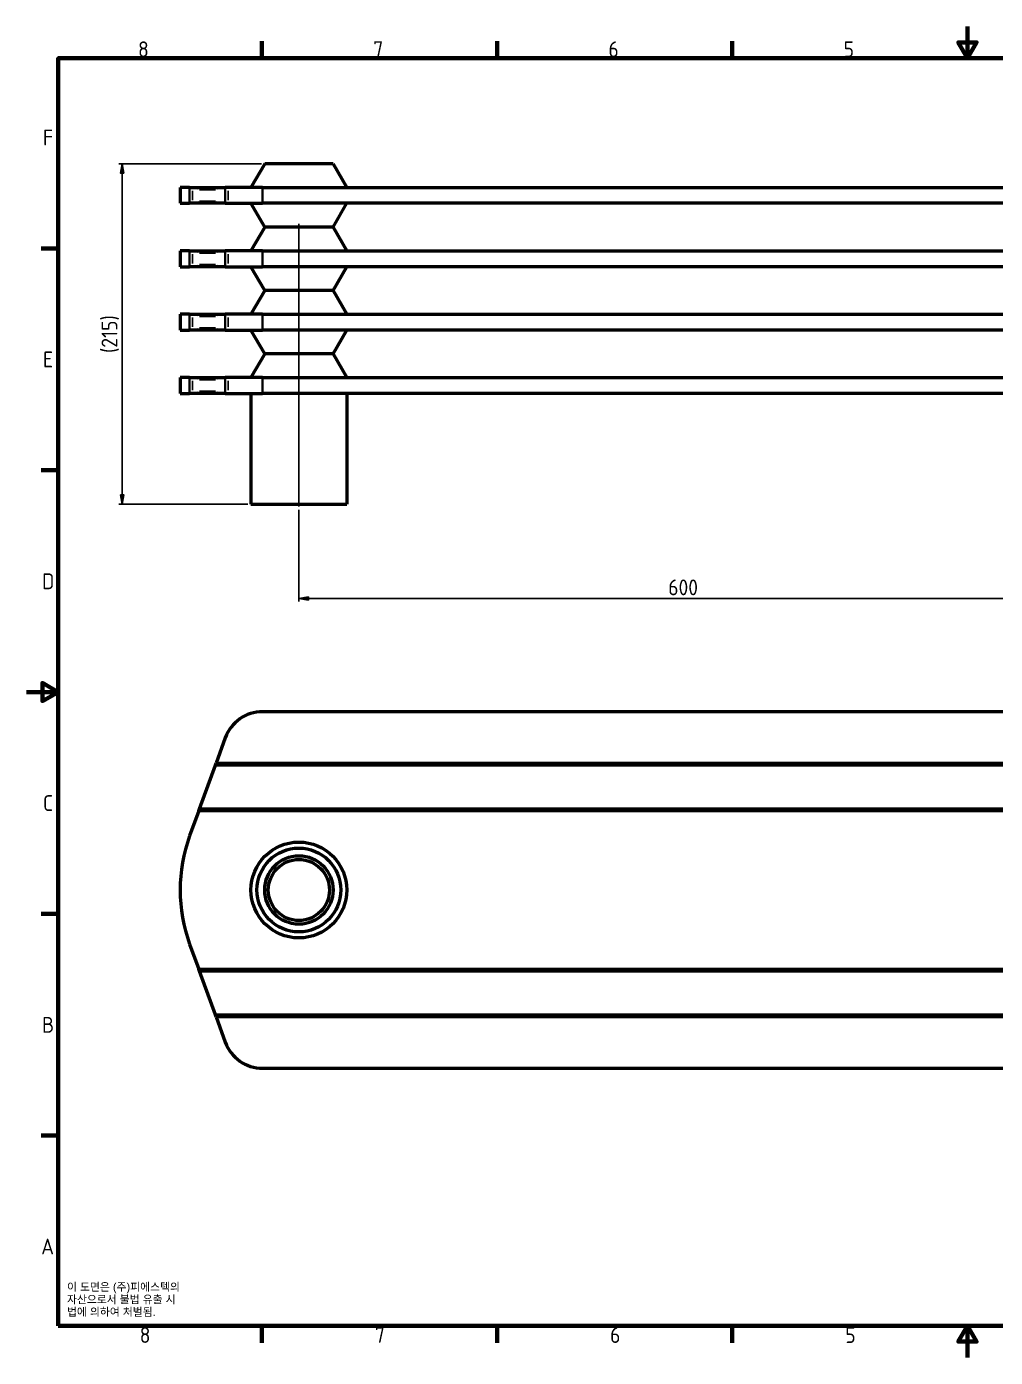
# Model space of a CAD drawing. Header units: millimetres. Extents: x 0 to 1188, y 0 to 840.
# Drawn here: x 0 to 612, y 0 to 840 of the extents above; entities that cross this region are included whole.
import ezdxf

# ---------------------------------------------------------------- set-up
doc = ezdxf.new("R2010")
doc.units = ezdxf.units.MM
doc.header["$LTSCALE"] = 2
doc.linetypes.add('CHAIN', pattern=[0.7087, 0.4724, -0.0591, 0.1181, -0.0591])
doc.linetypes.add('DASHED', pattern=[0.2067, 0.1654, -0.0413])
doc.layers.get('0').update_dxf_attribs({"lineweight": 25})
for name, color, linetype, lineweight, true_color in [('가려진 좁은 것(ISO)', 5, 'DASHED', 25, 0x0000ff), ('가시적인 좁은 것(ISO)', 1, 'Continuous', 35, 0xff0000), ('중심선(ISO)', 1, 'Continuous', 25, 0xff0000)]:
    doc.layers.add(name, color=color, linetype=linetype, lineweight=lineweight, true_color=true_color)
for name, color, linetype, lineweight in [('가시적인 것(ISO)', 7, 'Continuous', 50), ('경계(ISO)', 7, 'Continuous', 70), ('기호(ISO)', 7, 'Continuous', 25), ('치수(ISO)', 7, 'Continuous', 25)]:
    doc.layers.add(name, color=color, linetype=linetype, lineweight=lineweight)
doc.styles.add('ISO Proportional', font='arial.ttf')
doc.styles.add('ISO ProportionalPSTEK', font='isocp.shx')
doc.dimstyles.new('PSTEK', dxfattribs={"dimscale": 2, "dimtxt": 5, "dimasz": 3, "dimexe": 1, "dimexo": 1, "dimgap": 1, "dimtad": 1, "dimrnd": 1e-08, "dimdsep": 46, "dimtxsty": 'ISO ProportionalPSTEK', "dimblk": 'Filled-1', "dimcen": 0.09, "dimdle": 10, "dimclrd": 3, "dimclre": 3, "dimclrt": 1, "dimadec": 1, "dimazin": 2, "dimtfac": 1, "dimtmove": 0, "dimatfit": 3, "dimfxl": 1, "dimtolj": 1, "dimlwd": -1, "dimlwe": -1, "dimarcsym": 0})

# ---------------------------------------------------------------- blocks, each defined once
blk = doc.blocks.new('경계 Default Border')
at = {"layer": '경계(ISO)'}
for p, q in [((74.25, 410), (74.25, 415.4)), ((148.5, 410), (148.5, 415.4)), ((222.75, 410), (222.75, 415.4)), ((10, 350), (4.6, 350)), ((10, 280), (4.6, 280)), ((10, 140), (4.6, 140)), ((10, 70), (4.6, 70)), ((74.25, 10), (74.25, 4.6)), ((148.5, 10), (148.5, 4.6)), ((222.75, 10), (222.75, 4.6))]:
    blk.add_line(p, q, dxfattribs=at)
at = {"layer": '경계(ISO)', "flags": 128}
for points in [[(297, 420), (297, 410), (294.11, 415), (299.89, 415), (297, 410)], [(10, 10), (10, 410), (584, 410), (584, 10), (10, 10)], [(0, 210), (10, 210), (5, 212.89), (5, 207.11), (10, 210)], [(297, 0), (297, 10), (294.11, 5), (299.89, 5), (297, 10)]]:
    blk.add_lwpolyline(points, dxfattribs=at)
at = {"layer": '경계(ISO)', "color": 1, "true_color": 0xff0000, "char_height": 5, "attachment_point": 7, "style": 'ISO ProportionalPSTEK'}
for s, insert in [('8', (35.18, 410.35)), ('7', (109.43, 410.39)), ('6', (183.68, 410.35)), ('5', (257.93, 410.35)), ('F', (5.15, 382.5)), ('E', (5.15, 312.45)), ('D', (4.88, 242.45)), ('C', (5.15, 172.45)), ('B', (4.88, 102.45)), ('A', (4.6, 32.49)), ('8', (35.7, 4.55)), ('7', (109.95, 4.59)), ('6', (184.2, 4.55)), ('5', (258.45, 4.55))]:
    blk.add_mtext(s, dxfattribs=dict(at, insert=insert))
blk = doc.blocks.new('Filled-1')
at = {"color": 0}
for p, q in [((0, 0), (-1, 0.17)), ((-1, 0.17), (-1, -0.17)), ((-1, 0), (0, 0)), ((-1, -0.17), (0, 0))]:
    blk.add_line(p, q, dxfattribs=at)
at = {"color": 0, "flags": 128}
blk.add_lwpolyline([(-1, -0.17), (0, 0), (-1, 0.17), (-1, -0.17)], dxfattribs=at)
at = {"color": 0}
blk.add_solid([(-1, -0.17), (0, 0), (-1, 0.17), (-1, -0.17)], dxfattribs=at)
blk = doc.blocks.new('*D16')
at = {"layer": 'Defpoints', "color": 0, "transparency": 16777216}
for p in [(771.89, 540.3), (171.89, 536.9), (771.89, 479.03)]:
    blk.add_point(p, dxfattribs=at)
at = {"layer": '치수(ISO)', "color": 3, "transparency": 16777216}
for p, q in [((771.89, 538.3), (771.89, 477.03)), ((171.89, 534.9), (171.89, 477.03)), ((177.89, 479.03), (765.89, 479.03))]:
    blk.add_line(p, q, dxfattribs=at)
at = {"layer": '치수(ISO)', "color": 3, "transparency": 16777216, "xscale": 6, "yscale": 6, "zscale": 6, "rotation": 180}
blk.add_blockref('Filled-1', (171.89, 479.03), dxfattribs=at)
at = {"layer": '치수(ISO)', "color": 3, "transparency": 16777216, "xscale": 6, "yscale": 6, "zscale": 6}
blk.add_blockref('Filled-1', (771.89, 479.03), dxfattribs=at)
at = {"layer": '치수(ISO)', "color": 1, "transparency": 16777216, "insert": (405.09, 491.03), "char_height": 10, "attachment_point": 1, "style": 'ISO ProportionalPSTEK'}
blk.add_mtext('\\A1;600', dxfattribs=at)
blk = doc.blocks.new('*D17')
at = {"layer": 'Defpoints', "color": 0, "transparency": 16777216}
for p in [(60.3, 753.47), (150.3, 753.47), (141.64, 538.47)]:
    blk.add_point(p, dxfattribs=at)
at = {"layer": '치수(ISO)', "color": 3, "transparency": 16777216}
for p, q in [((148.3, 753.47), (58.3, 753.47)), ((60.3, 544.47), (60.3, 747.47)), ((139.64, 538.47), (58.3, 538.47))]:
    blk.add_line(p, q, dxfattribs=at)
at = {"layer": '치수(ISO)', "color": 3, "transparency": 16777216, "xscale": 6, "yscale": 6, "zscale": 6}
for p, rotation in [((60.3, 753.47), 90), ((60.3, 538.47), 270)]:
    blk.add_blockref('Filled-1', p, dxfattribs=dict(at, rotation=rotation))
at = {"layer": '치수(ISO)', "color": 1, "transparency": 16777216, "insert": (47.3, 633.97), "char_height": 10, "attachment_point": 1, "rotation": 90, "style": 'ISO ProportionalPSTEK'}
blk.add_mtext('\\A1;(215)', dxfattribs=at)

msp = doc.modelspace()

# ---------------------------------------------------------------- linework, layer by layer
at = {"layer": '가려진 좁은 것(ISO)'}
for p, q in [((104.804, 730.47), (104.804, 736.47)), ((127.315, 730.47), (127.315, 736.47)), ((104.804, 690.47), (104.804, 696.47)), ((127.315, 690.47), (127.315, 696.47)), ((104.804, 650.47), (104.804, 656.47)), ((127.315, 650.47), (127.315, 656.47)), ((104.804, 610.47), (104.804, 616.47)), ((127.315, 610.47), (127.315, 616.47))]:
    msp.add_line(p, q, dxfattribs=at)
at = {"layer": '가시적인 것(ISO)'}
for p, q in [((150.304, 753.47), (141.644, 738.47)), ((193.484, 753.47), (150.304, 753.47)), ((193.484, 753.47), (202.144, 738.47)), ((102.925, 738.47), (96.894, 738.47)), ((96.894, 738.47), (96.894, 728.47)), ((102.925, 738.47), (108.675, 738.47)), ((109.109, 737.47), (108.675, 738.47)), ((108.675, 738.47), (119.594, 738.47)), ((119.16, 737.47), (109.109, 737.47)), ((119.594, 738.47), (119.16, 737.47)), ((119.594, 738.47), (125.436, 738.47)), ((148.928, 738.47), (125.436, 738.47)), ((148.928, 738.47), (794.86, 738.47)), ((96.894, 728.47), (102.925, 728.47)), ((108.675, 728.47), (102.925, 728.47)), ((108.675, 728.47), (109.109, 729.47)), ((119.594, 728.47), (108.675, 728.47)), ((109.109, 729.47), (119.16, 729.47)), ((119.16, 729.47), (119.594, 728.47)), ((125.436, 728.47), (119.594, 728.47)), ((125.436, 728.47), (148.928, 728.47)), ((150.304, 713.47), (141.644, 728.47)), ((794.86, 728.47), (148.928, 728.47)), ((193.484, 713.47), (202.144, 728.47)), ((150.304, 713.47), (141.644, 698.47)), ((193.484, 713.47), (150.304, 713.47)), ((193.484, 713.47), (202.144, 698.47)), ((102.925, 698.47), (96.894, 698.47)), ((96.894, 698.47), (96.894, 688.47)), ((102.925, 698.47), (108.675, 698.47)), ((109.109, 697.47), (108.675, 698.47)), ((108.675, 698.47), (119.594, 698.47)), ((119.16, 697.47), (109.109, 697.47)), ((119.594, 698.47), (119.16, 697.47)), ((119.594, 698.47), (125.436, 698.47)), ((148.928, 698.47), (125.436, 698.47)), ((148.928, 698.47), (794.86, 698.47)), ((108.675, 688.47), (109.109, 689.47)), ((109.109, 689.47), (119.16, 689.47)), ((119.16, 689.47), (119.594, 688.47)), ((96.894, 688.47), (102.925, 688.47)), ((108.675, 688.47), (102.925, 688.47)), ((119.594, 688.47), (108.675, 688.47)), ((125.436, 688.47), (119.594, 688.47)), ((125.436, 688.47), (148.928, 688.47)), ((150.304, 673.47), (141.644, 688.47)), ((794.86, 688.47), (148.928, 688.47)), ((193.484, 673.47), (202.144, 688.47)), ((150.304, 673.47), (141.644, 658.47)), ((193.484, 673.47), (150.304, 673.47)), ((193.484, 673.47), (202.144, 658.47)), ((102.925, 658.47), (96.894, 658.47)), ((96.894, 658.47), (96.894, 648.47)), ((102.925, 658.47), (108.675, 658.47)), ((109.109, 657.47), (108.675, 658.47)), ((108.675, 658.47), (119.594, 658.47)), ((119.16, 657.47), (109.109, 657.47)), ((119.594, 658.47), (119.16, 657.47)), ((119.594, 658.47), (125.436, 658.47)), ((148.928, 658.47), (125.436, 658.47)), ((148.928, 658.47), (794.86, 658.47)), ((96.894, 648.47), (102.925, 648.47)), ((108.675, 648.47), (102.925, 648.47)), ((108.675, 648.47), (109.109, 649.47)), ((119.594, 648.47), (108.675, 648.47)), ((109.109, 649.47), (119.16, 649.47)), ((119.16, 649.47), (119.594, 648.47)), ((125.436, 648.47), (119.594, 648.47)), ((125.436, 648.47), (148.928, 648.47)), ((150.304, 633.47), (141.644, 648.47)), ((794.86, 648.47), (148.928, 648.47)), ((193.484, 633.47), (202.144, 648.47)), ((150.304, 633.47), (141.644, 618.47)), ((193.484, 633.47), (150.304, 633.47)), ((193.484, 633.47), (202.144, 618.47)), ((102.925, 618.47), (96.894, 618.47)), ((96.894, 618.47), (96.894, 608.47)), ((102.925, 618.47), (108.675, 618.47)), ((109.109, 617.47), (108.675, 618.47)), ((108.675, 618.47), (119.594, 618.47)), ((119.16, 617.47), (109.109, 617.47)), ((119.594, 618.47), (119.16, 617.47)), ((119.594, 618.47), (125.436, 618.47)), ((148.928, 618.47), (125.436, 618.47)), ((148.928, 618.47), (794.86, 618.47)), ((96.894, 608.47), (102.925, 608.47)), ((108.675, 608.47), (102.925, 608.47)), ((108.675, 608.47), (109.109, 609.47)), ((119.594, 608.47), (108.675, 608.47)), ((109.109, 609.47), (119.16, 609.47)), ((119.16, 609.47), (119.594, 608.47)), ((125.436, 608.47), (119.594, 608.47)), ((125.436, 608.47), (148.928, 608.47)), ((141.644, 608.47), (141.644, 538.47)), ((794.86, 608.47), (148.928, 608.47)), ((202.144, 608.47), (202.144, 538.47)), ((141.644, 538.47), (202.144, 538.47)), ((794.86, 407.522), (148.928, 407.522)), ((125.436, 391.073), (119.594, 375.022)), ((109.109, 346.214), (119.16, 373.83)), ((119.16, 373.83), (119.594, 375.022)), ((824.628, 373.83), (119.16, 373.83)), ((119.594, 375.022), (824.194, 375.022)), ((108.675, 345.022), (102.925, 329.224)), ((108.675, 345.022), (109.109, 346.214)), ((835.113, 345.022), (108.675, 345.022)), ((109.109, 346.214), (834.68, 346.214)), ((102.925, 260.82), (108.675, 245.022)), ((109.109, 243.83), (108.675, 245.022)), ((108.675, 245.022), (835.113, 245.022)), ((119.16, 216.214), (109.109, 243.83)), ((834.68, 243.83), (109.109, 243.83)), ((119.594, 215.022), (119.16, 216.214)), ((119.16, 216.214), (824.628, 216.214)), ((119.594, 215.022), (125.436, 198.972)), ((824.194, 215.022), (119.594, 215.022)), ((148.928, 182.522), (794.86, 182.522))]:
    msp.add_line(p, q, dxfattribs=at)
for radius in [30.25, 26.45, 21.59, 19.28]:
    msp.add_circle((171.894, 295.022), radius, dxfattribs=at)
for centre, radius, start, end in [((148.928, 382.522), 25, 90, 160), ((196.894, 295.022), 100, 160, 200), ((148.928, 207.522), 25, 200, 270)]:
    msp.add_arc(centre, radius, start, end, dxfattribs=at)
at = {"layer": '가시적인 좁은 것(ISO)'}
for p, q in [((102.925, 728.47), (102.925, 738.47)), ((125.436, 728.47), (125.436, 738.47)), ((148.928, 728.47), (148.928, 738.47)), ((102.925, 688.47), (102.925, 698.47)), ((125.436, 688.47), (125.436, 698.47)), ((148.928, 688.47), (148.928, 698.47)), ((102.925, 648.47), (102.925, 658.47)), ((125.436, 648.47), (125.436, 658.47)), ((148.928, 648.47), (148.928, 658.47)), ((102.925, 608.47), (102.925, 618.47)), ((125.436, 608.47), (125.436, 618.47)), ((148.928, 608.47), (148.928, 618.47))]:
    msp.add_line(p, q, dxfattribs=at)
at = {"layer": '중심선(ISO)', "linetype": 'CHAIN'}
msp.add_line((171.894, 715.47), (171.894, 536.902), dxfattribs=at)

# ---------------------------------------------------------------- block references
at = {"xscale": 2, "yscale": 2, "zscale": 2}
msp.add_blockref('경계 Default Border', (0, 0), dxfattribs=at)

# ---------------------------------------------------------------- texts
at = {"layer": '기호(ISO)', "color": 7, "insert": (25.51, 46.952), "char_height": 5, "width": 78.61221, "attachment_point": 1, "line_spacing_factor": 0.944221, "style": 'ISO Proportional'}
msp.add_mtext('{\\fArial|b0|i0;\\H5.0000;이 도면은 (주)피에스텍의\\P자산으로서 불법 유출 시 \\P법에 의하여 처벌됨.}', dxfattribs=at)

# ---------------------------------------------------------------- dimensions: what is measured, and where the dimension line sits
at = {"layer": '치수(ISO)', "color": 3, "true_color": 0x00ff00}
dim = msp.add_linear_dim(base=(60.304, 753.47), p1=(141.644, 538.47), p2=(150.304, 753.47), angle=90, text='(<>)', dimstyle='PSTEK', override={"dimgap": 1, "dimdec": 2, "dimtol": 0, "dimlim": 0, "dimtp": 0, "dimtm": 0, "dimtdec": 2, "dimtofl": 0, "dimatfit": 1}, dxfattribs=at)
dim.commit()
dim.dimension.update_dxf_attribs({"geometry": '*D17', "text_midpoint": (60.304, 645.97), "dimtype": 160})
dim = msp.add_linear_dim(base=(771.894, 479.026), p1=(171.894, 536.902), p2=(771.894, 540.303), angle=180, dimstyle='PSTEK', override={"dimdec": 2, "dimtp": 0, "dimtm": 0, "dimtdec": 2, "dimtofl": 0, "dimatfit": 1}, dxfattribs=at)
dim.commit()
dim.dimension.update_dxf_attribs({"geometry": '*D16', "text_midpoint": (414.394, 479.026), "dimtype": 160})

doc.saveas('drawing.dxf')
